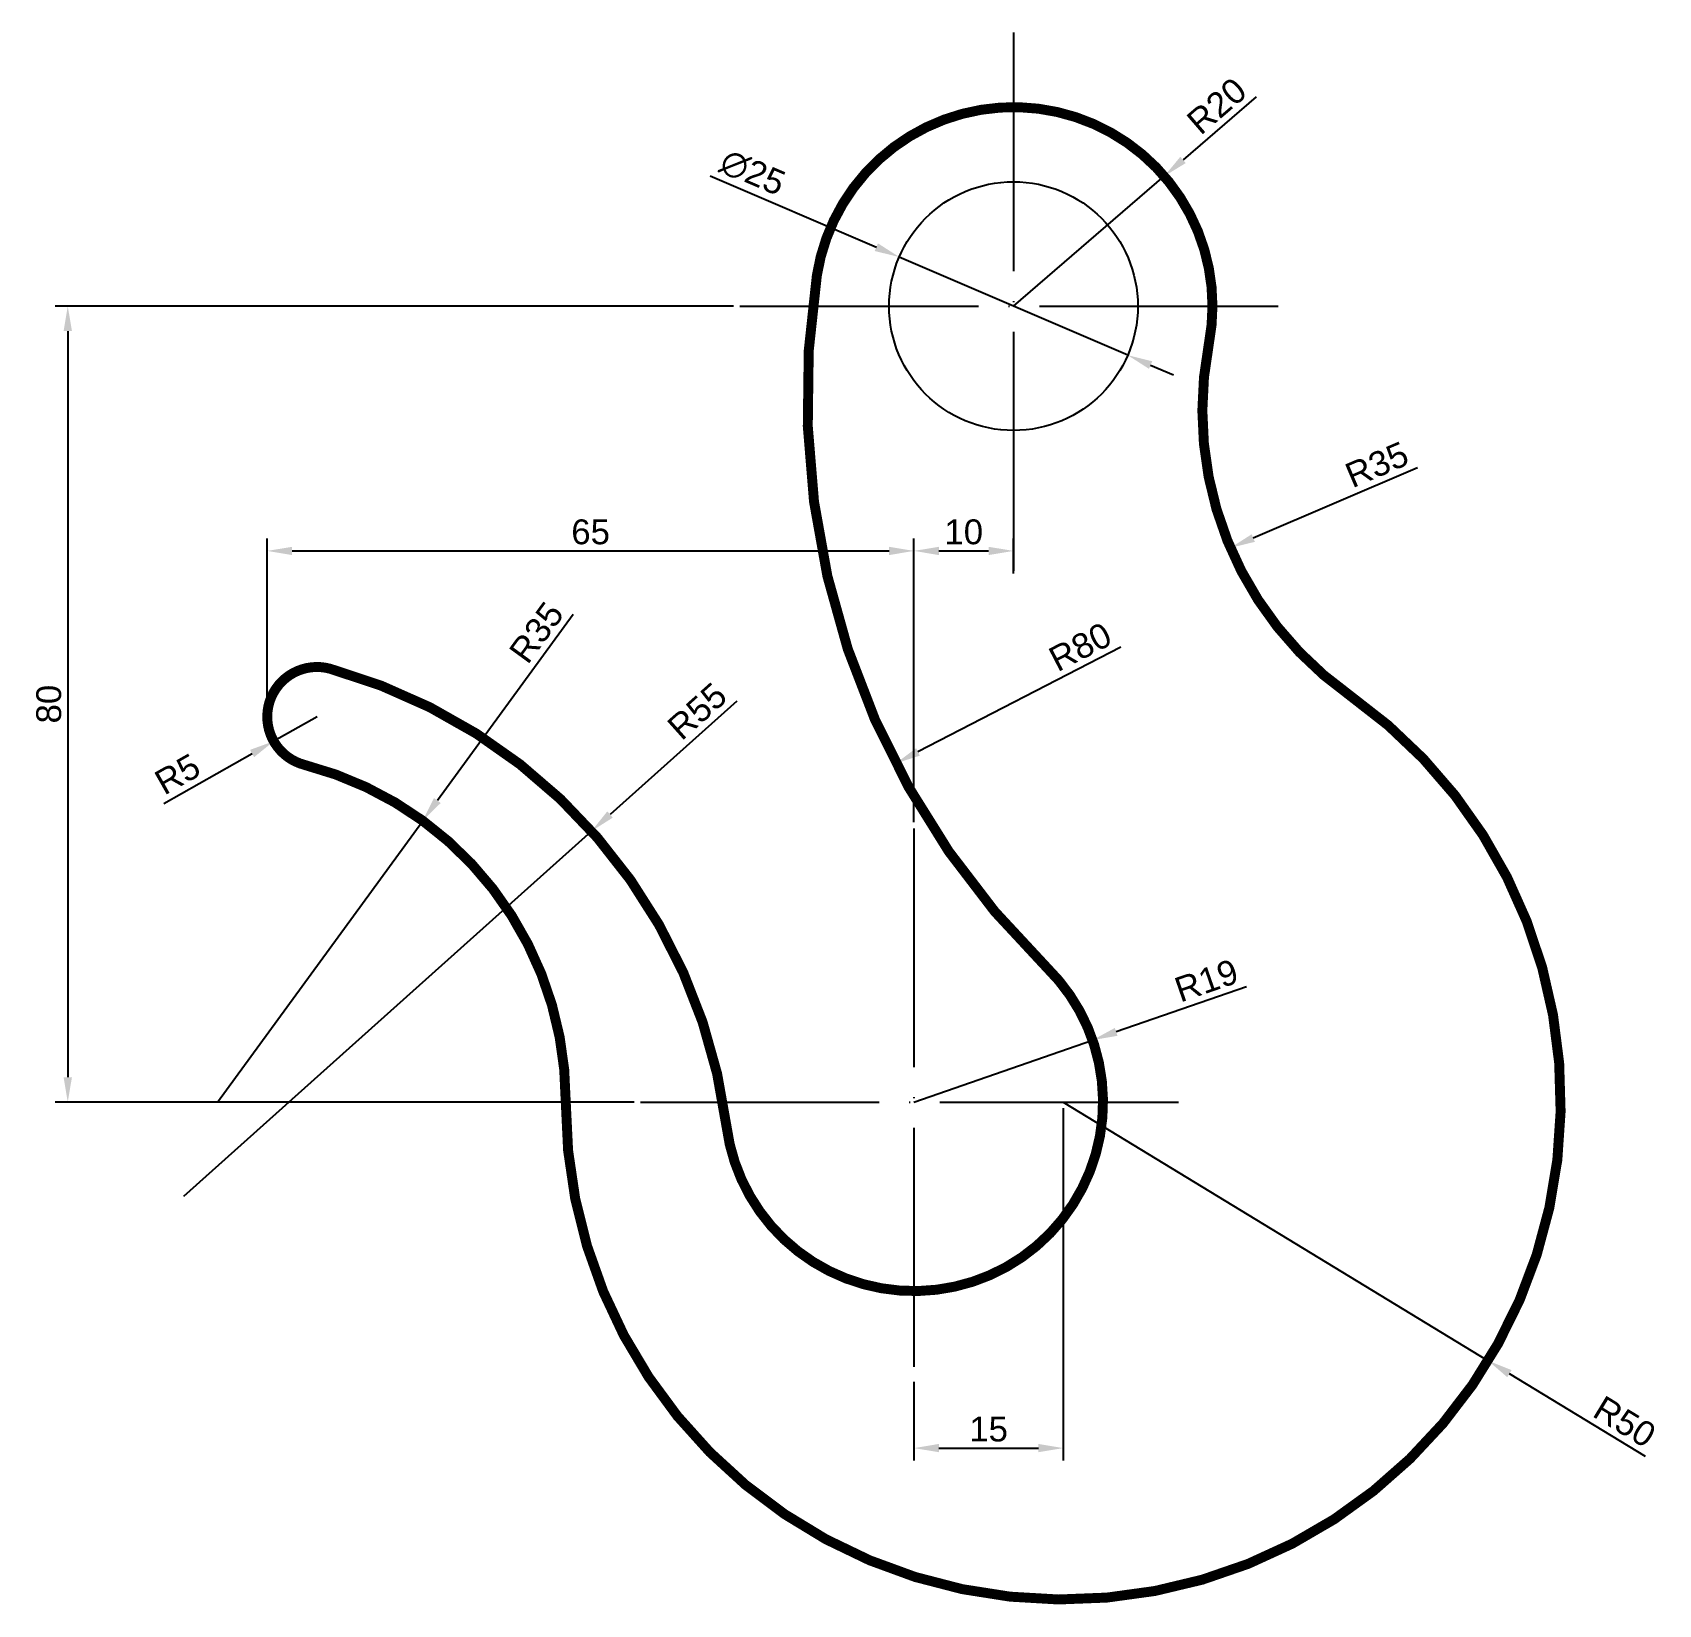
# Model space of a CAD drawing. Header units: millimetres. Extents: x 3368 to 3532, y 1166 to 1324.
import ezdxf

# ---------------------------------------------------------------- set-up
doc = ezdxf.new("R2010")
doc.units = ezdxf.units.MM
doc.linetypes.add('ACAD_ISO04W100', pattern=[30, 24, -3, 0, -3])
doc.layers.add('COTAS', color=252, linetype='Continuous')
doc.layers.add('EJES', color=252, linetype='ACAD_ISO04W100')
doc.styles.get("Standard").update_dxf_attribs({"font": 'arial.ttf'})
doc.dimstyles.new('ISO-25', dxfattribs={"dimtxt": 2.5, "dimasz": 2.5, "dimexe": 1.25, "dimexo": 0.625, "dimtad": 1, "dimtxsty": 'Standard', "dimcen": 2.5, "dimadec": 0, "dimazin": 0, "dimtfac": 1, "dimtmove": 0, "dimatfit": 3, "dimfxl": 1, "dimarcsym": 0})

# ---------------------------------------------------------------- blocks, each defined once
blk = doc.blocks.new('*D1')
at = {"layer": 'COTAS', "color": 0, "lineweight": -2, "transparency": 16777216}
for p, q in [((3491.4, 1317.72), (3484.04, 1311.37)), ((3467, 1296.68), (3482.15, 1309.74))]:
    blk.add_line(p, q, dxfattribs=at)
at = {"layer": 'COTAS', "color": 0, "transparency": 16777216}
blk.add_solid([(3483.77, 1311.69), (3484.31, 1311.06), (3482.15, 1309.74)], dxfattribs=at)
at = {"layer": 'Defpoints', "color": 0, "transparency": 16777216}
for p in [(3482.15, 1309.74), (3467, 1296.68)]:
    blk.add_point(p, dxfattribs=at)
at = {"layer": 'COTAS', "color": 0, "transparency": 16777216, "insert": (3487.43, 1316.8), "char_height": 2.5, "attachment_point": 5, "rotation": 40.7602}
blk.add_mtext('R20', dxfattribs=at)
blk = doc.blocks.new('*D2')
at = {"layer": 'COTAS', "color": 0, "lineweight": -2, "transparency": 16777216}
for p, q in [((3436.53, 1309.78), (3453.22, 1302.61)), ((3478.48, 1291.75), (3455.52, 1301.62)), ((3480.78, 1290.76), (3483.08, 1289.77))]:
    blk.add_line(p, q, dxfattribs=at)
at = {"layer": 'COTAS', "color": 0, "transparency": 16777216}
for points in [[(3453.38, 1302.99), (3453.05, 1302.22), (3455.52, 1301.62)], [(3480.95, 1291.14), (3480.62, 1290.38), (3478.48, 1291.75)]]:
    blk.add_solid(points, dxfattribs=at)
at = {"layer": 'Defpoints', "color": 0, "transparency": 16777216}
for p in [(3455.52, 1301.62), (3478.48, 1291.75)]:
    blk.add_point(p, dxfattribs=at)
at = {"layer": 'COTAS', "color": 0, "transparency": 16777216, "insert": (3440.78, 1310.1), "char_height": 2.5, "attachment_point": 5, "rotation": 336.741}
blk.add_mtext('∅25', dxfattribs=at)
blk = doc.blocks.new('*D3')
at = {"layer": 'COTAS', "color": 0, "lineweight": -2, "transparency": 16777216}
blk.add_line((3507.6, 1280.43), (3491.1, 1273.37), dxfattribs=at)
at = {"layer": 'COTAS', "color": 0, "transparency": 16777216}
blk.add_solid([(3490.94, 1273.75), (3491.26, 1272.99), (3488.8, 1272.39)], dxfattribs=at)
at = {"layer": 'Defpoints', "color": 0, "transparency": 16777216}
for p in [(3520.98, 1286.15), (3488.8, 1272.39)]:
    blk.add_point(p, dxfattribs=at)
at = {"layer": 'COTAS', "color": 0, "transparency": 16777216, "insert": (3503.52, 1280.75), "char_height": 2.5, "attachment_point": 5, "rotation": 23.1563}
blk.add_mtext('R35', dxfattribs=at)
blk = doc.blocks.new('*D4')
at = {"layer": 'COTAS', "color": 0, "lineweight": -2, "transparency": 16777216}
blk.add_line((3477.79, 1262.39), (3457.4, 1251.88), dxfattribs=at)
at = {"layer": 'COTAS', "color": 0, "transparency": 16777216}
blk.add_solid([(3457.21, 1252.25), (3457.59, 1251.5), (3455.18, 1250.73)], dxfattribs=at)
at = {"layer": 'Defpoints', "color": 0, "transparency": 16777216}
for p in [(3526.28, 1287.4), (3455.18, 1250.73)]:
    blk.add_point(p, dxfattribs=at)
at = {"layer": 'COTAS', "color": 0, "transparency": 16777216, "insert": (3473.71, 1262.43), "char_height": 2.5, "attachment_point": 5, "rotation": 27.2869}
blk.add_mtext('R80', dxfattribs=at)
blk = doc.blocks.new('*D5')
at = {"layer": 'COTAS', "color": 0, "lineweight": -2, "transparency": 16777216}
for p, q in [((3439.18, 1256.97), (3426.45, 1245.58)), ((3383.6, 1207.24), (3424.59, 1243.92))]:
    blk.add_line(p, q, dxfattribs=at)
at = {"layer": 'COTAS', "color": 0, "transparency": 16777216}
blk.add_solid([(3426.18, 1245.9), (3426.73, 1245.27), (3424.59, 1243.92)], dxfattribs=at)
at = {"layer": 'Defpoints', "color": 0, "transparency": 16777216}
for p in [(3424.59, 1243.92), (3383.6, 1207.24)]:
    blk.add_point(p, dxfattribs=at)
at = {"layer": 'COTAS', "color": 0, "transparency": 16777216, "insert": (3435.21, 1255.97), "char_height": 2.5, "attachment_point": 5, "rotation": 41.8244}
blk.add_mtext('R55', dxfattribs=at)
blk = doc.blocks.new('*D6')
at = {"layer": 'COTAS', "color": 0, "lineweight": -2, "transparency": 16777216}
for p, q in [((3422.73, 1265.68), (3409.1, 1246.98)), ((3387, 1216.68), (3407.62, 1244.96))]:
    blk.add_line(p, q, dxfattribs=at)
at = {"layer": 'COTAS', "color": 0, "transparency": 16777216}
blk.add_solid([(3408.76, 1247.23), (3409.43, 1246.74), (3407.62, 1244.96)], dxfattribs=at)
at = {"layer": 'Defpoints', "color": 0, "transparency": 16777216}
for p in [(3407.62, 1244.96), (3387, 1216.68)]:
    blk.add_point(p, dxfattribs=at)
at = {"layer": 'COTAS', "color": 0, "transparency": 16777216, "insert": (3419.06, 1263.88), "char_height": 2.5, "attachment_point": 5, "rotation": 53.8975}
blk.add_mtext('R35', dxfattribs=at)
blk = doc.blocks.new('*D7')
at = {"layer": 'COTAS', "color": 0, "lineweight": -2, "transparency": 16777216}
for p, q in [((3397, 1255.41), (3392.65, 1252.95)), ((3381.61, 1246.69), (3390.48, 1251.71))]:
    blk.add_line(p, q, dxfattribs=at)
at = {"layer": 'COTAS', "color": 0, "transparency": 16777216}
blk.add_solid([(3390.27, 1252.08), (3390.68, 1251.35), (3392.65, 1252.95)], dxfattribs=at)
at = {"layer": 'Defpoints', "color": 0, "transparency": 16777216}
for p in [(3397, 1255.41), (3392.65, 1252.95)]:
    blk.add_point(p, dxfattribs=at)
at = {"layer": 'COTAS', "color": 0, "transparency": 16777216, "insert": (3382.98, 1249.64), "char_height": 2.5, "attachment_point": 5, "rotation": 29.5608}
blk.add_mtext('R5', dxfattribs=at)
blk = doc.blocks.new('*D8')
at = {"layer": 'COTAS', "color": 0, "lineweight": -2, "transparency": 16777216}
for p, q in [((3457, 1244.81), (3457, 1273.33)), ((3467, 1269.81), (3467, 1273.33)), ((3459.5, 1272.08), (3464.5, 1272.08))]:
    blk.add_line(p, q, dxfattribs=at)
at = {"layer": 'COTAS', "color": 0, "transparency": 16777216}
for points in [[(3459.5, 1272.49), (3459.5, 1271.66), (3457, 1272.08)], [(3464.5, 1272.49), (3464.5, 1271.66), (3467, 1272.08)]]:
    blk.add_solid(points, dxfattribs=at)
at = {"layer": 'Defpoints', "color": 0, "transparency": 16777216}
for p in [(3467, 1272.08), (3467, 1269.18), (3457, 1244.18)]:
    blk.add_point(p, dxfattribs=at)
at = {"layer": 'COTAS', "color": 0, "transparency": 16777216, "insert": (3462, 1273.98), "char_height": 2.5, "attachment_point": 5}
blk.add_mtext('10', dxfattribs=at)
blk = doc.blocks.new('*D9')
at = {"layer": 'COTAS', "color": 0, "lineweight": -2, "transparency": 16777216}
for p, q in [((3472, 1216.06), (3472, 1180.65)), ((3457, 1188.56), (3457, 1180.65)), ((3459.5, 1181.9), (3469.5, 1181.9))]:
    blk.add_line(p, q, dxfattribs=at)
at = {"layer": 'COTAS', "color": 0, "transparency": 16777216}
for points in [[(3459.5, 1182.32), (3459.5, 1181.49), (3457, 1181.9)], [(3469.5, 1182.32), (3469.5, 1181.49), (3472, 1181.9)]]:
    blk.add_solid(points, dxfattribs=at)
at = {"layer": 'Defpoints', "color": 0, "transparency": 16777216}
for p in [(3472, 1216.68), (3457, 1189.18), (3472, 1181.9)]:
    blk.add_point(p, dxfattribs=at)
at = {"layer": 'COTAS', "color": 0, "transparency": 16777216, "insert": (3464.5, 1183.8), "char_height": 2.5, "attachment_point": 5}
blk.add_mtext('15', dxfattribs=at)
blk = doc.blocks.new('*D10')
at = {"layer": 'COTAS', "color": 0, "lineweight": -2, "transparency": 16777216}
for p, q in [((3392, 1256.04), (3392, 1273.33)), ((3457, 1272.7), (3457, 1273.33)), ((3394.5, 1272.08), (3454.5, 1272.08))]:
    blk.add_line(p, q, dxfattribs=at)
at = {"layer": 'COTAS', "color": 0, "transparency": 16777216}
for points in [[(3394.5, 1272.49), (3394.5, 1271.66), (3392, 1272.08)], [(3454.5, 1272.49), (3454.5, 1271.66), (3457, 1272.08)]]:
    blk.add_solid(points, dxfattribs=at)
at = {"layer": 'Defpoints', "color": 0, "transparency": 16777216}
for p in [(3457, 1272.08), (3457, 1272.08), (3392, 1255.41)]:
    blk.add_point(p, dxfattribs=at)
at = {"layer": 'COTAS', "color": 0, "transparency": 16777216, "insert": (3424.5, 1273.98), "char_height": 2.5, "attachment_point": 5}
blk.add_mtext('65', dxfattribs=at)
blk = doc.blocks.new('*D11')
at = {"layer": 'COTAS', "color": 0, "lineweight": -2, "transparency": 16777216}
for p, q in [((3438.87, 1296.68), (3370.7, 1296.68)), ((3371.95, 1294.18), (3371.95, 1219.18)), ((3428.87, 1216.68), (3370.7, 1216.68))]:
    blk.add_line(p, q, dxfattribs=at)
at = {"layer": 'COTAS', "color": 0, "transparency": 16777216}
for points in [[(3371.53, 1294.18), (3372.37, 1294.18), (3371.95, 1296.68)], [(3371.53, 1219.18), (3372.37, 1219.18), (3371.95, 1216.68)]]:
    blk.add_solid(points, dxfattribs=at)
at = {"layer": 'Defpoints', "color": 0, "transparency": 16777216}
for p in [(3439.5, 1296.68), (3371.95, 1216.68), (3429.5, 1216.68)]:
    blk.add_point(p, dxfattribs=at)
at = {"layer": 'COTAS', "color": 0, "transparency": 16777216, "insert": (3370.05, 1256.68), "char_height": 2.5, "attachment_point": 5, "rotation": 90}
blk.add_mtext('80', dxfattribs=at)
blk = doc.blocks.new('*D12')
at = {"layer": 'COTAS', "color": 0, "lineweight": -2, "transparency": 16777216}
for p, q in [((3472, 1216.68), (3514.71, 1190.68)), ((3530.52, 1181.05), (3516.84, 1189.38))]:
    blk.add_line(p, q, dxfattribs=at)
at = {"layer": 'COTAS', "color": 0, "transparency": 16777216}
blk.add_solid([(3517.06, 1189.74), (3516.63, 1189.03), (3514.71, 1190.68)], dxfattribs=at)
at = {"layer": 'Defpoints', "color": 0, "transparency": 16777216}
for p in [(3472, 1216.68), (3514.71, 1190.68)]:
    blk.add_point(p, dxfattribs=at)
at = {"layer": 'COTAS', "color": 0, "transparency": 16777216, "insert": (3528.43, 1184.55), "char_height": 2.5, "attachment_point": 5, "rotation": 328.6652}
blk.add_mtext('R50', dxfattribs=at)
blk = doc.blocks.new('*D13')
at = {"layer": 'COTAS', "color": 0, "lineweight": -2, "transparency": 16777216}
for p, q in [((3490.43, 1228.28), (3477.31, 1223.73)), ((3457, 1216.68), (3474.95, 1222.91))]:
    blk.add_line(p, q, dxfattribs=at)
at = {"layer": 'COTAS', "color": 0, "transparency": 16777216}
blk.add_solid([(3477.18, 1224.13), (3477.45, 1223.34), (3474.95, 1222.91)], dxfattribs=at)
at = {"layer": 'Defpoints', "color": 0, "transparency": 16777216}
for p in [(3474.95, 1222.91), (3457, 1216.68)]:
    blk.add_point(p, dxfattribs=at)
at = {"layer": 'COTAS', "color": 0, "transparency": 16777216, "insert": (3486.39, 1228.89), "char_height": 2.5, "attachment_point": 5, "rotation": 19.137}
blk.add_mtext('R19', dxfattribs=at)

msp = doc.modelspace()

# ---------------------------------------------------------------- linework, layer by layer
at = {"const_width": 1}
msp.add_lwpolyline([(3438.155, 1214.259, 1.4053133), (3470.296, 1230.256, -0.2423258), (3447.24, 1299.776, -1.0188885), (3486.63, 1292.853, 0.2955124), (3500.813, 1257.547, -1.6449061), (3422, 1216.683, 0.3419987), (3395.75, 1250.572, -1.0093104), (3398.339, 1260.23, -0.3015825)], format="xyb", close=True, dxfattribs=at)
msp.add_circle((3467, 1296.683), 12.5)
at = {"layer": 'EJES'}
for p, q in [((3467, 1324.183), (3467, 1269.183)), ((3439.5, 1296.683), (3494.5, 1296.683)), ((3457, 1244.183), (3457, 1189.183)), ((3429.5, 1216.683), (3484.5, 1216.683))]:
    msp.add_line(p, q, dxfattribs=at)

# ---------------------------------------------------------------- dimensions: what is measured, and where the dimension line sits
at = {"layer": 'COTAS'}
dim = msp.add_radius_dim(center=(3467, 1296.683), mpoint=(3482.149, 1309.741), dimstyle='ISO-25', dxfattribs=at)
dim.commit()
dim.dimension.update_dxf_attribs({"geometry": '*D1', "text_midpoint": (3487.427, 1316.801)})
dim = msp.add_diameter_dim_2p(p1=(3478.484, 1291.747), p2=(3455.516, 1301.619), dimstyle='ISO-25', dxfattribs=at)
dim.commit()
dim.dimension.update_dxf_attribs({"geometry": '*D2', "text_midpoint": (3440.004, 1308.287), "dimtype": 163})
dim = msp.add_linear_dim(base=(3371.949, 1216.683), p1=(3439.5, 1296.683), p2=(3429.5, 1216.683), angle=90, dimstyle='ISO-25', dxfattribs=at)
dim.commit()
dim.dimension.update_dxf_attribs({"geometry": '*D11', "text_midpoint": (3370.048, 1256.683)})
for center, mpoint, picture, middle in [((3526.278, 1287.405), (3455.18, 1250.729), '*D4', (3474.586, 1260.739)), ((3520.982, 1286.151), (3488.802, 1272.387), '*D3', (3504.272, 1279.004)), ((3387, 1216.683), (3407.623, 1244.962), '*D6', (3420.6, 1262.756)), ((3383.605, 1207.241), (3424.59, 1243.917), '*D5', (3436.477, 1254.555)), ((3397, 1255.413), (3392.651, 1252.946), '*D7', (3383.918, 1247.993)), ((3457, 1216.683), (3474.95, 1222.912), '*D13', (3487.015, 1227.098)), ((3472, 1216.683), (3514.707, 1190.681), '*D12', (3527.443, 1182.927))]:
    dim = msp.add_radius_dim(center=center, mpoint=mpoint, dimstyle='ISO-25', dxfattribs=at)
    dim.commit()
    dim.dimension.update_dxf_attribs({"geometry": picture, "text_midpoint": middle, "dimtype": 164})
for base, p1, p2, picture, middle in [((3457, 1272.077), (3392, 1255.413), (3457, 1272.077), '*D10', (3424.5, 1273.979)), ((3467, 1272.077), (3457, 1244.183), (3467, 1269.183), '*D8', (3462, 1273.979)), ((3472, 1181.902), (3457, 1189.183), (3472, 1216.683), '*D9', (3464.5, 1183.803))]:
    dim = msp.add_linear_dim(base=base, p1=p1, p2=p2, dimstyle='ISO-25', dxfattribs=at)
    dim.commit()
    dim.dimension.update_dxf_attribs({"geometry": picture, "text_midpoint": middle})

doc.saveas('drawing.dxf')
